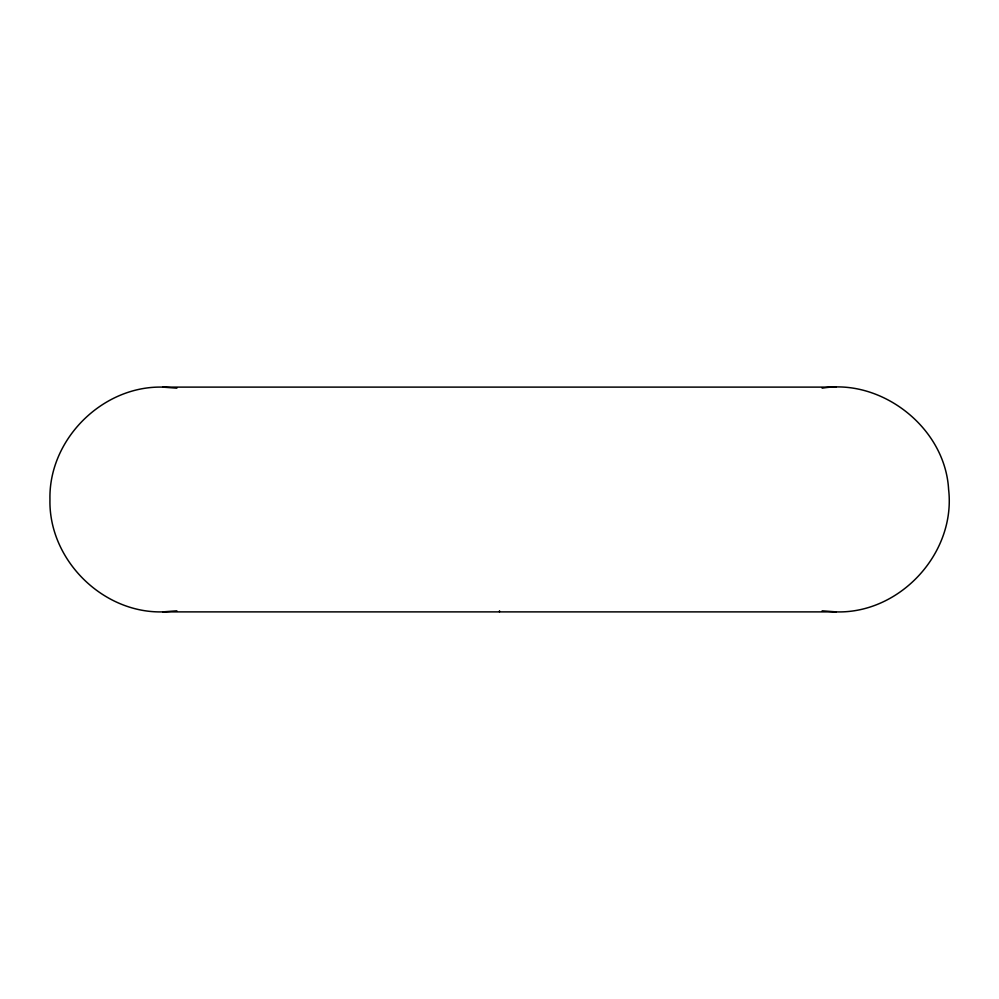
<?xml version="1.0" encoding="UTF-8"?>
<svg xmlns="http://www.w3.org/2000/svg" width="999" height="999" viewBox="0 0 999 999"><rect width="100%" height="100%" fill="white"/><g stroke="black" fill="none" stroke-linecap="round" stroke-linejoin="round"><path stroke-width="1.5" d="M822.127 388.174C881.393 378.284 945.179 427.485 948.6 489.398C956.068 552.934 900.161 613.761 836.288 611.888L162.712 611.888C102.572 613.436 48.539 559.715 49.95 499.5C48.539 439.285 102.572 385.564 162.712 387.113L836.288 387.113M176.873 610.826L162.712 611.888M162.712 387.113L176.873 388.174M836.288 611.888L822.127 610.826M499.5 610.739L499.5 611.888"/></g></svg>
